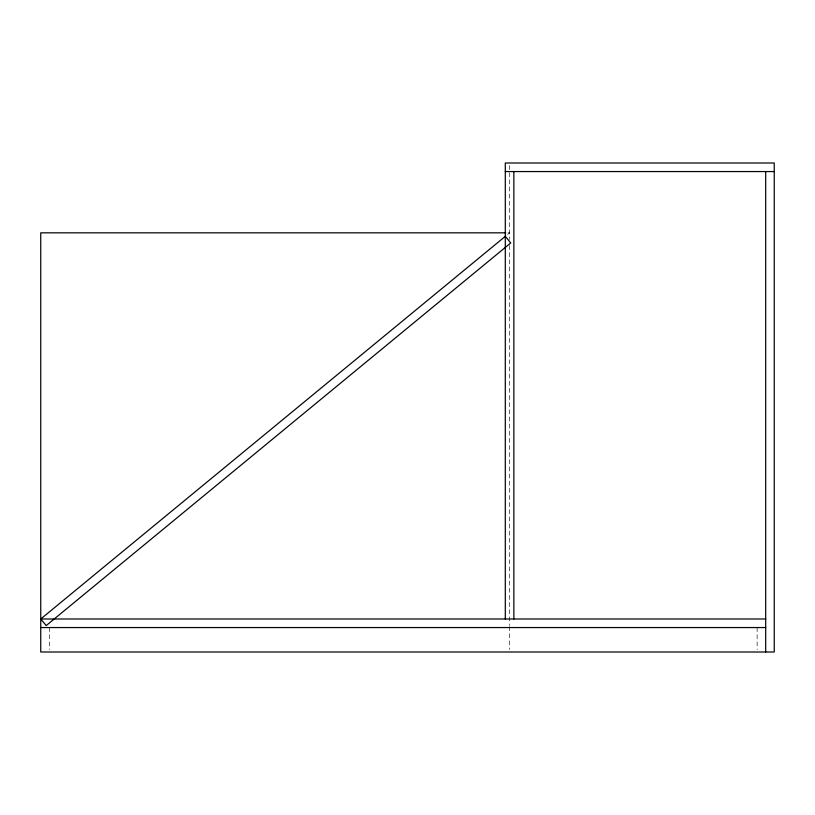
<?xml version="1.0" encoding="UTF-8"?>
<svg xmlns="http://www.w3.org/2000/svg" width="815" height="815" viewBox="0 0 815 815"><rect width="100%" height="100%" fill="white"/><g stroke="black" fill="none" stroke-linecap="round" stroke-linejoin="round"><path stroke-width="0.61" stroke-dasharray="4.08 3.06" d="M507.613 234.445L509.579 232.825L507.042 232.825M757.135 627.55L757.135 649.555M509.579 165.547L509.579 239.406M509.579 245.529L509.579 625.329M509.579 626.531L509.579 649.463M49.307 627.55L49.307 649.555"/><path stroke-width="1.22" d="M505.3 236.35L510.74 242.952L46.19 625.594L40.75 618.993L505.646 236.065M505.3 171.558L774.25 171.558M505.769 232.825L40.75 232.825L40.75 652L774.25 652L774.25 163L505.3 163L505.3 618.993M40.75 618.993L765.693 618.993M40.75 627.55L765.693 627.55M765.693 171.558L765.693 652M513.857 171.558L513.857 618.993"/></g></svg>
